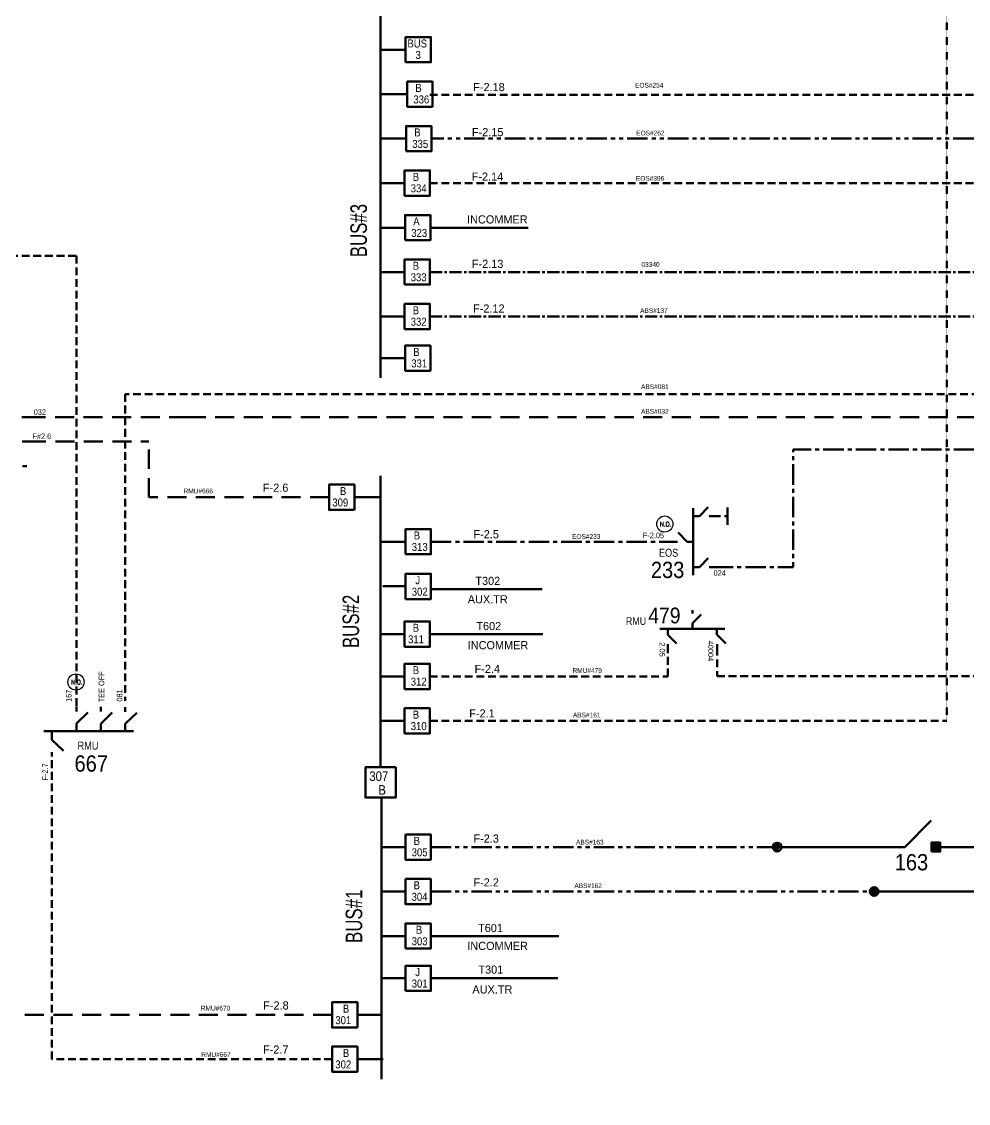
# Model space of a CAD drawing. Header units: metres. Extents: x 65984 to 144644, y -19036 to 23726.
# Drawn here: x 113260 to 113841, y 20845 to 21508 of the extents above; entities that cross this region are included whole.
import ezdxf
from ezdxf.enums import TextEntityAlignment as Align

# ---------------------------------------------------------------- set-up
doc = ezdxf.new("R2010")
doc.units = ezdxf.units.M
doc.header["$MEASUREMENT"] = 0
for name, pattern in [('( Center )', [2, 1.25, -0.25, 0.25, -0.25]), ('( Phantom )', [2.5, 1.25, -0.25, 0.25, -0.25, 0.25, -0.25]), ('DGN Style 2', [0.023128, 0, -0.023128]), ('HIDDEN2', [2381.25, 1587.5, -793.75])]:
    doc.linetypes.add(name, pattern=pattern)
doc.layers.get('0').update_dxf_attribs({"color": 95, "lineweight": 40})
for name, color, linetype, lineweight in [('ABS', 7, 'Continuous', 40), ('ABS NUMBER', 112, 'Continuous', 30), ('d_eos', 111, 'Continuous', 40), ('d_eos no', 121, 'Continuous', 40), ('d_switch', 95, 'Continuous', 40), ('d_ug cable', 95, 'Continuous', 40), ('d_ug main line', 95, 'Continuous', 40), ('FDR  1  16', 234, 'Continuous', 40), ('GRID STATION 01', 7, 'Continuous', 40), ('Level 37', 7, 'Continuous', 0), ('O H MAIN FEEDER', 4, 'Continuous', 100), ('SW N O', 114, 'Continuous', 30)]:
    doc.layers.add(name, color=color, linetype=linetype, lineweight=lineweight)
doc.styles.add('Style-Arial', font='arial.ttf')
doc.styles.add('Style-ENGINEERING', font='ENGINEERING.shx')
doc.styles.add('Style-msdefault', font='msdefault.shx')
doc.styles.add('Style-STANDARD', font='STANDARD.shx')

# ---------------------------------------------------------------- blocks, each defined once
blk = doc.blocks.new('ABS2_1_1')
at = {"color": 0, "linetype": 'ByBlock', "lineweight": -2, "ltscale": 500}
for q in [(-29900, 43500), (0, 0)]:
    blk.add_line((0, 13600), q, dxfattribs=at)
at = {"color": 0, "linetype": 'ByBlock', "lineweight": -2, "ltscale": 500, "flags": 128}
for points in [[(5000, 43600), (-5000, 43600), (-5000, 53600), (5000, 53600)], [(3791, 49653), (3791, 49653), (3791, 49653)]]:
    blk.add_lwpolyline(points, close=True, dxfattribs=at)
at = {"color": 0, "linetype": 'ByBlock', "lineweight": -2, "ltscale": 500}
for points in [[(5000, 43600), (-5000, 43600), (5000, 53600), (-5000, 53600)], [(3791, 49653), (3791, 49653), (3791, 49653)]]:
    blk.add_solid(points, dxfattribs=at)
blk = doc.blocks.new('*U892')
at = {"layer": 'SW N O', "color": 3}
blk.add_circle((0, 0), 16.8, dxfattribs=at)
at = {"layer": 'SW N O', "color": 3, "style": 'Style-STANDARD'}
blk.add_text('N.O.', height=9.6, dxfattribs=at).set_placement((1.7, -0.2), align=Align.MIDDLE_CENTER)

msp = doc.modelspace()

# ---------------------------------------------------------------- linework, layer by layer
at = {"layer": 'd_eos', "color": 7, "linetype": 'Continuous', "lineweight": 211, "ltscale": 0.638341}
for p, q in [((113260.33, 21265.62), (113263.15, 21265.62)), ((113260.47, 21250.62), (113263.3, 21250.62)), ((113260.57, 21235.62), (113263.4, 21235.62)), ((113293.72, 21085.15), (113293.72, 21087.97)), ((113293.72, 21077.7), (113300.72, 21084.5)), ((113308.72, 21085.05), (113308.72, 21087.87)), ((113308.72, 21077.6), (113315.72, 21084.4)), ((113323.72, 21084.9), (113323.72, 21087.73)), ((113323.72, 21077.46), (113330.72, 21084.25)), ((113293.72, 21073.05), (113293.72, 21077.7)), ((113308.72, 21072.95), (113308.72, 21077.6)), ((113323.72, 21072.81), (113323.72, 21077.46)), ((113328.72, 21073.05), (113273.72, 21073.05)), ((113278.72, 21072.32), (113278.72, 21067.67)), ((113278.72, 21067.67), (113285.72, 21060.88)), ((113278.72, 21060.23), (113278.72, 21057.4))]:
    msp.add_line(p, q, dxfattribs=at)
at = {"layer": 'd_eos', "color": 7, "linetype": 'Continuous', "lineweight": 211, "ltscale": 0.54966}
for p, q in [((113672.09, 21168.63), (113672.09, 21209.78)), ((113675.82, 21204.9), (113681.27, 21210.52)), ((113672.09, 21204.9), (113675.82, 21204.9)), ((113681.79, 21204.9), (113684.05, 21204.9)), ((113668.37, 21189.26), (113662.92, 21194.87)), ((113662.4, 21189.26), (113660.13, 21189.26)), ((113672.09, 21189.26), (113668.37, 21189.26)), ((113675.82, 21173.61), (113681.27, 21179.23)), ((113672.1, 21173.61), (113675.82, 21173.61)), ((113681.79, 21173.61), (113684.05, 21173.61))]:
    msp.add_line(p, q, dxfattribs=at)
at = {"layer": 'd_eos', "color": 7, "linetype": 'Continuous', "lineweight": 211, "ltscale": 0.393194}
for p, q in [((113671.53, 21145.12), (113671.53, 21147.31)), ((113671.53, 21139.36), (113676.96, 21144.62)), ((113651.59, 21135.75), (113691.37, 21135.76)), ((113656.41, 21135.75), (113656.41, 21132.15)), ((113671.53, 21135.75), (113671.53, 21139.36)), ((113686.65, 21135.75), (113686.65, 21132.15)), ((113656.41, 21132.15), (113661.83, 21126.88)), ((113686.66, 21132.15), (113692.08, 21126.88)), ((113656.41, 21126.38), (113656.41, 21124.19)), ((113686.66, 21126.38), (113686.66, 21124.19))]:
    msp.add_line(p, q, dxfattribs=at)
at = {"layer": 'd_ug cable', "color": 121, "linetype": 'Continuous', "lineweight": 158}
msp.add_line((113693.19, 21210.21), (113693.19, 21199.58), dxfattribs=at)
at = {"layer": 'd_ug cable', "color": 121, "linetype": 'HIDDEN2', "lineweight": 158, "ltscale": 0.003}
msp.add_line((113684.05, 21204.9), (113693.19, 21204.9), dxfattribs=at)
at = {"layer": 'd_ug cable', "color": 121, "linetype": '( Center )', "lineweight": 158, "ltscale": 10}
msp.add_line((113511.16, 21189.26), (113660.92, 21189.26), dxfattribs=at)
at = {"layer": 'd_ug cable', "color": 34, "linetype": 'HIDDEN2', "lineweight": 158, "ltscale": 0.003}
msp.add_lwpolyline([(113510.51, 21463.35), (113969.35, 21463.35), (113969.35, 21375.17), (114084.78, 21375.17), (114084.78, 21375.17), (115537.62, 21375.17), (115537.62, 21202.34), (117065.97, 21202.34), (117065.97, 20844.71), (117152.27, 20844.71)], dxfattribs=at)
at = {"layer": 'd_ug cable', "color": 3, "linetype": 'HIDDEN2', "lineweight": 140, "ltscale": 0.003}
msp.add_lwpolyline([(113510.51, 21409.23), (113867.77, 21409.23), (113867.77, 21422.54)], dxfattribs=at)
at = {"layer": 'd_ug cable', "color": 121, "linetype": '( Center )', "lineweight": 158, "ltscale": 10, "flags": 128}
msp.add_lwpolyline([(113684.05, 21173.61), (113733.43, 21173.61), (113733.43, 21245.81), (114065.13, 21245.81), (114065.13, 21391.99), (115555.7, 21391.99), (115555.7, 21219.98)], dxfattribs=at)
at = {"layer": 'd_ug cable', "color": 251, "linetype": 'HIDDEN2', "lineweight": 158, "ltscale": 0.003}
msp.add_lwpolyline([(113131.56, 21364.66), (113293.72, 21364.66), (113293.72, 21087.97)], dxfattribs=at)
at = {"layer": 'd_ug cable', "color": 121, "linetype": 'HIDDEN2', "lineweight": 158, "ltscale": 0.003}
msp.add_lwpolyline([(114033.38, 21279.85), (113323.72, 21279.85), (113323.72, 21091.61)], dxfattribs=at)
at = {"layer": 'd_ug cable', "color": 6, "linetype": 'HIDDEN2', "lineweight": 158, "ltscale": 0.003}
for points in [[(113686.66, 21124.19), (113686.66, 21106.66), (115454.58, 21106.66), (115454.58, 21144.13), (115454.58, 21144.13), (115454.58, 21144.13), (115718.5, 21144.13)], [(113510.51, 21106.63), (113656.41, 21106.63), (113656.41, 21124.19)]]:
    msp.add_lwpolyline(points, dxfattribs=at)
at = {"layer": 'd_ug cable', "color": 191, "linetype": 'HIDDEN2', "lineweight": 158, "ltscale": 0.003}
msp.add_lwpolyline([(113510.55, 21079.34), (113827.72, 21079.34)], dxfattribs=at)
at = {"layer": 'd_ug cable', "color": 9, "linetype": 'HIDDEN2', "lineweight": 158, "ltscale": 0.003}
msp.add_lwpolyline([(113450.55, 20871.81), (113278.72, 20871.81), (113278.72, 21057.4)], dxfattribs=at)
at = {"layer": 'd_ug main line', "color": 251, "linetype": '( Phantom )', "lineweight": 158, "ltscale": 10, "flags": 128}
msp.add_lwpolyline([(113857.02, 21498.56), (113857.02, 21436.49), (113511.47, 21436.49)], dxfattribs=at)
at = {"layer": 'd_ug main line', "color": 114, "linetype": 'HIDDEN2', "lineweight": 140, "ltscale": 0.00735}
msp.add_lwpolyline([(113450.55, 20898.97), (113343.83, 20898.97), (113343.83, 20898.97), (113207.03, 20898.97), (113207.03, 21481.24)], dxfattribs=at)
at = {"layer": 'd_ug main line', "color": 1, "linetype": 'HIDDEN2', "lineweight": 140, "ltscale": 0.00735}
for points in [[(113263.15, 21265.62), (113361.34, 21265.62), (113361.34, 21265.62), (114047.91, 21265.62)], [(113263.3, 21250.62), (113338.19, 21250.62)], [(113448.72, 21216.54), (113338.19, 21216.54), (113338.19, 21250.62)]]:
    msp.add_lwpolyline(points, dxfattribs=at)
at = {"layer": 'd_ug main line', "color": 4, "linetype": '( Phantom )', "lineweight": 158, "ltscale": 10, "flags": 128}
msp.add_lwpolyline([(113511.09, 21001.93), (113723.61, 21001.93)], dxfattribs=at)
at = {"layer": 'd_ug main line', "color": 5, "linetype": '( Phantom )', "lineweight": 158, "ltscale": 10, "flags": 128}
msp.add_lwpolyline([(113511.04, 20974.65), (113783.07, 20974.65)], dxfattribs=at)
at = {"layer": 'FDR  1  16', "color": 9, "linetype": '( Center )', "lineweight": 158, "ltscale": 6}
msp.add_line((113510.51, 21327.39), (113966.64, 21327.39), dxfattribs=at)
at = {"layer": 'FDR  1  16', "color": 134, "linetype": '( Center )', "lineweight": 158, "ltscale": 6, "flags": 128}
msp.add_lwpolyline([(113510.51, 21354.67), (113889.01, 21354.67), (113889.01, 21489.02)], dxfattribs=at)
at = {"layer": 'GRID STATION 01', "lineweight": 211, "ltscale": 0.379284}
for p, q in [((113480.27, 21289.67), (113480.27, 21518.02)), ((113479.79, 21491.06), (113495.68, 21491.06)), ((113480.61, 21381.88), (113495.36, 21381.88)), ((113480.61, 21301.83), (113495.36, 21301.83)), ((113480.27, 21050.86), (113480.27, 21229.72)), ((113480.1, 21216.54), (113464.21, 21216.54)), ((113481.77, 21161.98), (113495.68, 21161.98)), ((113480.27, 21132.59), (113495.02, 21132.59)), ((113480.79, 21032.27), (113480.8, 20859.51)), ((113480.87, 20947.37), (113495.63, 20947.37)), ((113480.89, 20921.41), (113495.65, 20921.41))]:
    msp.add_line(p, q, dxfattribs=at)
at = {"layer": 'GRID STATION 01', "color": 34, "lineweight": 211, "ltscale": 0.379284}
msp.add_line((113480.75, 21463.78), (113496.64, 21463.78), dxfattribs=at)
at = {"layer": 'GRID STATION 01', "color": 251, "lineweight": 211, "ltscale": 0.379284}
msp.add_line((113480.1, 21436.49), (113495.98, 21436.49), dxfattribs=at)
at = {"layer": 'GRID STATION 01', "color": 3, "lineweight": 211, "ltscale": 0.379284}
msp.add_line((113480.27, 21409.23), (113495.03, 21409.23), dxfattribs=at)
at = {"layer": 'GRID STATION 01', "color": 134, "lineweight": 211, "ltscale": 0.379284}
msp.add_line((113480.27, 21354.67), (113495.03, 21354.67), dxfattribs=at)
at = {"layer": 'GRID STATION 01', "color": 9, "lineweight": 211, "ltscale": 0.379284}
for p, q in [((113480.27, 21327.39), (113495.03, 21327.39)), ((113481.8, 20871.89), (113466.04, 20871.89))]:
    msp.add_line(p, q, dxfattribs=at)
at = {"layer": 'GRID STATION 01', "color": 121, "lineweight": 211, "ltscale": 0.379284}
msp.add_line((113480.27, 21189.26), (113495.68, 21189.26), dxfattribs=at)
at = {"layer": 'GRID STATION 01', "color": 6, "lineweight": 211, "ltscale": 0.379284}
msp.add_line((113480.27, 21106.63), (113495.02, 21106.63), dxfattribs=at)
at = {"layer": 'GRID STATION 01', "color": 191, "lineweight": 211, "ltscale": 0.379284}
msp.add_line((113480.3, 21079.34), (113495.06, 21079.34), dxfattribs=at)
at = {"layer": 'GRID STATION 01', "color": 4, "lineweight": 211, "ltscale": 0.379284}
msp.add_line((113480.85, 21001.93), (113495.6, 21001.93), dxfattribs=at)
at = {"layer": 'GRID STATION 01', "color": 5, "lineweight": 211, "ltscale": 0.379284}
msp.add_line((113480.8, 20974.65), (113495.55, 20974.65), dxfattribs=at)
at = {"layer": 'GRID STATION 01', "color": 114, "lineweight": 211, "ltscale": 0.379284}
msp.add_line((113480.8, 20898.97), (113466.04, 20898.97), dxfattribs=at)
at = {"layer": 'GRID STATION 01', "color": 1, "lineweight": 106, "ltscale": 0.379284, "flags": 128}
for points in [[(113495.68, 21483.32), (113495.68, 21498.8), (113511.17, 21498.8), (113511.17, 21483.32)], [(113495.36, 21374.14), (113495.36, 21389.62), (113510.85, 21389.62), (113510.85, 21374.14)], [(113495.36, 21294.08), (113495.36, 21309.57), (113510.85, 21309.57), (113510.85, 21294.08)], [(113464.21, 21208.79), (113464.21, 21224.28), (113448.72, 21224.28), (113448.72, 21208.79)], [(113495.68, 21154.07), (113495.68, 21169.55), (113511.16, 21169.55), (113511.16, 21154.07)], [(113495.02, 21124.85), (113495.02, 21140.34), (113510.51, 21140.34), (113510.51, 21124.85)], [(113495.63, 20939.63), (113495.63, 20955.11), (113511.12, 20955.11), (113511.12, 20939.63)], [(113495.65, 20913.67), (113495.65, 20929.15), (113511.14, 20929.15), (113511.14, 20913.67)]]:
    msp.add_lwpolyline(points, close=True, dxfattribs=at)
at = {"layer": 'GRID STATION 01', "color": 34, "lineweight": 106, "ltscale": 0.379284, "flags": 128}
msp.add_lwpolyline([(113496.64, 21456.03), (113496.64, 21471.52), (113512.12, 21471.52), (113512.12, 21456.03)], close=True, dxfattribs=at)
at = {"layer": 'GRID STATION 01', "color": 251, "lineweight": 106, "ltscale": 0.379284, "flags": 128}
msp.add_lwpolyline([(113495.98, 21428.75), (113495.98, 21444.24), (113511.47, 21444.24), (113511.47, 21428.75)], close=True, dxfattribs=at)
at = {"layer": 'GRID STATION 01', "color": 3, "lineweight": 106, "ltscale": 0.379284, "flags": 128}
msp.add_lwpolyline([(113495.03, 21401.49), (113495.03, 21416.98), (113510.51, 21416.98), (113510.51, 21401.49)], close=True, dxfattribs=at)
at = {"layer": 'GRID STATION 01', "color": 134, "lineweight": 106, "ltscale": 0.379284, "flags": 128}
msp.add_lwpolyline([(113495.03, 21346.93), (113495.03, 21362.42), (113510.51, 21362.42), (113510.51, 21346.93)], close=True, dxfattribs=at)
at = {"layer": 'GRID STATION 01', "color": 9, "lineweight": 106, "ltscale": 0.379284, "flags": 128}
for points in [[(113495.03, 21319.65), (113495.03, 21335.14), (113510.51, 21335.14), (113510.51, 21319.65)], [(113466.04, 20864.07), (113466.04, 20879.55), (113450.55, 20879.55), (113450.55, 20864.07)]]:
    msp.add_lwpolyline(points, close=True, dxfattribs=at)
at = {"layer": 'GRID STATION 01', "color": 121, "lineweight": 106, "ltscale": 0.379284, "flags": 128}
msp.add_lwpolyline([(113495.68, 21181.51), (113495.68, 21197), (113511.16, 21197), (113511.16, 21181.51)], close=True, dxfattribs=at)
at = {"layer": 'GRID STATION 01', "color": 6, "lineweight": 106, "ltscale": 0.379284, "flags": 128}
msp.add_lwpolyline([(113495.02, 21098.88), (113495.02, 21114.37), (113510.51, 21114.37), (113510.51, 21098.88)], close=True, dxfattribs=at)
at = {"layer": 'GRID STATION 01', "color": 191, "lineweight": 106, "ltscale": 0.379284, "flags": 128}
msp.add_lwpolyline([(113495.06, 21071.6), (113495.06, 21087.09), (113510.55, 21087.09), (113510.55, 21071.6)], close=True, dxfattribs=at)
at = {"layer": 'GRID STATION 01', "color": 1, "lineweight": 140, "ltscale": 0.379284, "flags": 128}
msp.add_lwpolyline([(113489.56, 21050.86), (113489.56, 21032.27), (113470.98, 21032.27), (113470.98, 21050.86)], close=True, dxfattribs=at)
at = {"layer": 'GRID STATION 01', "color": 4, "lineweight": 106, "ltscale": 0.379284, "flags": 128}
msp.add_lwpolyline([(113495.6, 21009.68), (113495.6, 20994.19), (113511.09, 20994.19), (113511.09, 21009.68)], close=True, dxfattribs=at)
at = {"layer": 'GRID STATION 01', "color": 5, "lineweight": 106, "ltscale": 0.379284, "flags": 128}
msp.add_lwpolyline([(113495.55, 20982.4), (113495.55, 20966.91), (113511.04, 20966.91), (113511.04, 20982.4)], close=True, dxfattribs=at)
at = {"layer": 'GRID STATION 01', "color": 114, "lineweight": 106, "ltscale": 0.379284, "flags": 128}
msp.add_lwpolyline([(113466.04, 20891.22), (113466.04, 20906.71), (113450.55, 20906.71), (113450.55, 20891.22)], close=True, dxfattribs=at)
at = {"layer": 'O H MAIN FEEDER', "lineweight": 211, "ltscale": 0.00735}
for p, q in [((113510.85, 21381.88), (113570.86, 21381.88)), ((113510.51, 21160.04), (113579.4, 21160.04)), ((113510.51, 21132.59), (113579.78, 21132.59)), ((113511.12, 20947.37), (113589.64, 20947.37)), ((113511.14, 20921.41), (113588.94, 20921.41))]:
    msp.add_line(p, q, dxfattribs=at)
at = {"layer": 'O H MAIN FEEDER', "color": 191, "linetype": 'DGN Style 2', "lineweight": 211, "flags": 128}
msp.add_lwpolyline([(113827.72, 21079.34), (113827.72, 21910.55)], dxfattribs=at)
at = {"layer": 'O H MAIN FEEDER', "color": 4, "lineweight": 211, "ltscale": 10, "flags": 128}
for points in [[(113723.61, 21001.93), (113795.23, 21001.93)], [(113823.39, 21001.93), (113909.64, 21001.93)]]:
    msp.add_lwpolyline(points, dxfattribs=at)
at = {"layer": 'O H MAIN FEEDER', "color": 5, "lineweight": 211, "ltscale": 10, "flags": 128}
msp.add_lwpolyline([(113783.07, 20974.65), (113856.76, 20974.65)], dxfattribs=at)
at = {"layer": 'O H MAIN FEEDER', "lineweight": 211, "ltscale": 0.498271}
for centre in [(113723.61, 21001.93), (113783.07, 20974.65)]:
    msp.add_circle(centre, 2.67, dxfattribs=at)
at = {"layer": 'O H MAIN FEEDER', "color": 4, "lineweight": 211, "ltscale": 0.498271}
msp.add_circle((113723.4, 21001.93), 1.34, dxfattribs=at)
at = {"layer": 'O H MAIN FEEDER', "color": 5, "lineweight": 211, "ltscale": 0.498271}
msp.add_circle((113783.1, 20974.65), 1.34, dxfattribs=at)

# ---------------------------------------------------------------- block references
at = {"layer": 'ABS', "color": 7, "linetype": 'Continuous', "lineweight": 211, "ltscale": 0.812883, "xscale": 0.0005446322480400587, "yscale": 0.0005446322480400587, "zscale": 0.000360672857092237, "rotation": 269.9999999999997}
msp.add_blockref('ABS2_1_1', (113794.39, 21001.93), dxfattribs=at)
at = {"layer": 'SW N O', "color": 3, "xscale": 0.2950694635422144, "yscale": 0.2950694635422144, "zscale": 0.2950694635422144}
for p in [(113654.62, 21200.07), (113293.47, 21103.17)]:
    msp.add_blockref('*U892', p, dxfattribs=at)

# ---------------------------------------------------------------- texts
at = {"layer": 'ABS NUMBER', "color": 7, "lineweight": 140, "style": 'Style-Arial', "width": 0.88}
msp.add_text('163', height=10, dxfattribs=at).set_placement((113795.66, 20997.64), align=Align.TOP_LEFT)
at = {"layer": 'd_eos no', "color": 7, "linetype": 'Continuous', "lineweight": 140, "style": 'Style-Arial', "width": 0.88}
for s, height, p in [('233', 10, (113646.09, 21176.96)), ('479', 9.667, (113644.46, 21148.83))]:
    msp.add_text(s, height=height, dxfattribs=at).set_placement(p, align=Align.TOP_LEFT)
at = {"layer": 'd_switch', "color": 2, "linetype": 'Continuous', "lineweight": 30, "style": 'Style-msdefault', "width": 0.857143}
for s, p in [('EOS#254', (113636.4, 21470.72)), ('EOS#262', (113637.11, 21441.41)), ('EOS#396', (113636.93, 21413.58)), ('03340', (113640.33, 21360.77)), ('ABS#137', (113639.5, 21332.46)), ('ABS#081', (113640.07, 21285.8)), ('ABS#032', (113640.07, 21270.68)), ('RMU#666', (113359.46, 21221.84)), ('EOS#233', (113597.78, 21193.89)), ('RMU#479', (113598.02, 21111.7)), ('ABS#161', (113598.28, 21084.41)), ('ABS#163', (113600.21, 21006.41)), ('ABS#162', (113599.16, 20979.72)), ('RMU#667', (113370.32, 20876.11))]:
    msp.add_text(s, height=2.92, dxfattribs=at).set_placement(p, align=Align.TOP_LEFT)
at = {"layer": 'd_switch', "color": 1, "linetype": 'Continuous', "lineweight": 30, "style": 'Style-ENGINEERING', "width": 0.857143}
for s, p in [('032', (113275.04, 21270.49)), ('F#2.6', (113278.24, 21255.61))]:
    msp.add_text(s, height=3.43, dxfattribs=at).set_placement(p, align=Align.TOP_RIGHT)
at = {"layer": 'd_switch', "color": 121, "linetype": 'Continuous', "lineweight": 30, "style": 'Style-ENGINEERING', "width": 0.857143}
for s, p in [('F-2.05', (113641.17, 21194.83)), ('024', (113684.55, 21171.76))]:
    msp.add_text(s, height=3.43, dxfattribs=at).set_placement(p, align=Align.TOP_LEFT)
for s, p in [('40004', (113684.4, 21128.58)), ('2.05', (113654.71, 21127.53))]:
    msp.add_text(s, height=3.316, rotation=270, dxfattribs=at).set_placement(p, align=Align.TOP_LEFT)
at = {"layer": 'd_switch', "color": 114, "linetype": 'Continuous', "lineweight": 30, "style": 'Style-msdefault', "width": 0.857143}
msp.add_text('RMU#670', height=2.92, dxfattribs=at).set_placement((113370.04, 20904.56), align=Align.TOP_LEFT)
at = {"layer": 'GRID STATION 01', "linetype": 'Continuous', "lineweight": 40, "style": 'Style-msdefault', "width": 0.888889}
for s, height, p in [('BUS', 4.911, (113508.79, 21497.33)), ('3', 4.91, (113504.98, 21490.29))]:
    msp.add_text(s, height=height, rotation=359.99932, dxfattribs=at).set_placement(p, align=Align.TOP_RIGHT)
at = {"layer": 'GRID STATION 01', "color": 34, "linetype": 'Continuous', "lineweight": 40, "style": 'Style-msdefault', "width": 0.888889}
for s, height, p in [('B', 4.91, (113505.52, 21470.05)), ('336', 4.911, (113510.13, 21463.01))]:
    msp.add_text(s, height=height, rotation=359.99932, dxfattribs=at).set_placement(p, align=Align.TOP_RIGHT)
at = {"layer": 'GRID STATION 01', "linetype": 'Continuous', "lineweight": 40, "style": 'Style-msdefault'}
msp.add_text('F-2.18', height=5, rotation=359.99932, dxfattribs=at).set_placement((113556.46, 21470.63), align=Align.TOP_RIGHT)
at = {"layer": 'GRID STATION 01', "color": 251, "linetype": 'Continuous', "lineweight": 40, "style": 'Style-msdefault', "width": 0.888889}
for s, height, p in [('B', 4.91, (113504.87, 21442.77)), ('335', 4.911, (113509.48, 21435.73))]:
    msp.add_text(s, height=height, rotation=359.99932, dxfattribs=at).set_placement(p, align=Align.TOP_RIGHT)
at = {"layer": 'GRID STATION 01', "color": 251, "linetype": 'Continuous', "lineweight": 40, "style": 'Style-msdefault'}
msp.add_text('F-2.15', height=5, rotation=359.99932, dxfattribs=at).set_placement((113555.65, 21443), align=Align.TOP_RIGHT)
at = {"layer": 'GRID STATION 01', "color": 3, "linetype": 'Continuous', "lineweight": 40, "style": 'Style-msdefault', "width": 0.888889}
for s, height, p in [('B', 4.91, (113503.91, 21415.51)), ('334', 4.911, (113508.52, 21408.47))]:
    msp.add_text(s, height=height, rotation=359.99932, dxfattribs=at).set_placement(p, align=Align.TOP_RIGHT)
at = {"layer": 'GRID STATION 01', "color": 3, "linetype": 'Continuous', "lineweight": 40, "style": 'Style-msdefault'}
msp.add_text('F-2.14', height=5, rotation=359.99932, dxfattribs=at).set_placement((113555.53, 21415.69), align=Align.TOP_RIGHT)
at = {"layer": 'GRID STATION 01', "linetype": 'Continuous', "lineweight": 40, "style": 'Style-Arial', "width": 0.727273}
for s, p in [('BUS#3', (113466.84, 21380.09)), ('BUS#2', (113462.06, 21140.36)), ('BUS#1', (113463.98, 20959.47))]:
    msp.add_text(s, height=10.143, rotation=90, dxfattribs=at).set_placement(p, align=Align.MIDDLE_CENTER)
at = {"layer": 'GRID STATION 01', "linetype": 'Continuous', "lineweight": 40, "style": 'Style-msdefault', "width": 0.888889}
for s, height, p in [('A', 4.91, (113504.24, 21388.15)), ('323', 4.911, (113508.86, 21381.11)), ('B', 4.91, (113504.24, 21308.1)), ('331', 4.911, (113508.86, 21301.06)), ('J', 4.91, (113504.56, 21168.08)), ('302', 4.911, (113509.17, 21161.04)), ('B', 4.91, (113503.91, 21138.87)), ('311', 4.911, (113506.9, 21131.83)), ('B', 4.91, (113505.81, 20953.64)), ('303', 4.911, (113509.12, 20946.6)), ('J', 4.91, (113504.53, 20927.68)), ('301', 4.911, (113509.14, 20920.64))]:
    msp.add_text(s, height=height, dxfattribs=at).set_placement(p, align=Align.TOP_RIGHT)
at = {"layer": 'GRID STATION 01', "linetype": 'Continuous', "lineweight": 40, "style": 'Style-msdefault'}
for s, p in [('INCOMMER', (113533.35, 21389.45)), ('T302', (113538.42, 21167.73)), ('AUX.TR', (113533.78, 21156.43)), ('T602', (113539.04, 21140)), ('INCOMMER', (113533.75, 21128.27)), ('T601', (113540.09, 20954.79)), ('INCOMMER', (113533.5, 20943.8)), ('T301', (113540.29, 20929.26)), ('AUX.TR', (113536.62, 20917.08))]:
    msp.add_text(s, height=5, dxfattribs=at).set_placement(p, align=Align.TOP_LEFT)
at = {"layer": 'GRID STATION 01', "color": 134, "linetype": 'Continuous', "lineweight": 40, "style": 'Style-msdefault', "width": 0.888889}
for s, height, p in [('B', 4.91, (113503.91, 21360.94)), ('333', 4.911, (113508.52, 21353.91))]:
    msp.add_text(s, height=height, rotation=359.99932, dxfattribs=at).set_placement(p, align=Align.TOP_RIGHT)
at = {"layer": 'GRID STATION 01', "color": 134, "linetype": 'Continuous', "lineweight": 40, "style": 'Style-msdefault'}
msp.add_text('F-2.13', height=5, rotation=359.99932, dxfattribs=at).set_placement((113555.62, 21362.18), align=Align.TOP_RIGHT)
at = {"layer": 'GRID STATION 01', "color": 9, "linetype": 'Continuous', "lineweight": 40, "style": 'Style-msdefault', "width": 0.888889}
for s, height, p in [('B', 4.91, (113503.91, 21333.66)), ('332', 4.911, (113508.52, 21326.63))]:
    msp.add_text(s, height=height, rotation=359.99932, dxfattribs=at).set_placement(p, align=Align.TOP_RIGHT)
at = {"layer": 'GRID STATION 01', "color": 9, "linetype": 'Continuous', "lineweight": 40, "style": 'Style-msdefault'}
msp.add_text('F-2.12', height=5, rotation=359.99932, dxfattribs=at).set_placement((113556.35, 21334.8), align=Align.TOP_RIGHT)
at = {"layer": 'GRID STATION 01', "color": 1, "linetype": 'Continuous', "lineweight": 40, "style": 'Style-msdefault'}
msp.add_text('F-2.6', height=5, rotation=0.00066, dxfattribs=at).set_placement((113408.12, 21224.85), align=Align.TOP_LEFT)
at = {"layer": 'GRID STATION 01', "linetype": 'Continuous', "lineweight": 40, "style": 'Style-msdefault', "width": 0.888889}
for s, height, p in [('B', 4.91, (113455.33, 21222.81)), ('309', 4.911, (113450.71, 21215.77))]:
    msp.add_text(s, height=height, rotation=0.00066, dxfattribs=at).set_placement(p, align=Align.TOP_LEFT)
at = {"layer": 'GRID STATION 01', "color": 121, "linetype": 'Continuous', "lineweight": 40, "style": 'Style-msdefault', "width": 0.888889}
for s, height, p in [('B', 4.91, (113504.56, 21195.53)), ('313', 4.911, (113509.17, 21188.49))]:
    msp.add_text(s, height=height, rotation=359.99934, dxfattribs=at).set_placement(p, align=Align.TOP_RIGHT)
at = {"layer": 'GRID STATION 01', "color": 121, "linetype": 'Continuous', "lineweight": 40, "style": 'Style-msdefault'}
msp.add_text('F-2.5', height=5, dxfattribs=at).set_placement((113552.87, 21196.33), align=Align.TOP_RIGHT)
at = {"layer": 'GRID STATION 01', "color": 6, "linetype": 'Continuous', "lineweight": 40, "style": 'Style-msdefault', "width": 0.888889}
for s, height, p in [('B', 4.91, (113503.91, 21112.9)), ('312', 4.911, (113508.52, 21105.86))]:
    msp.add_text(s, height=height, dxfattribs=at).set_placement(p, align=Align.TOP_RIGHT)
at = {"layer": 'GRID STATION 01', "color": 6, "linetype": 'Continuous', "lineweight": 40, "style": 'Style-msdefault'}
msp.add_text('F-2.4', height=5, dxfattribs=at).set_placement((113553.57, 21113.7), align=Align.TOP_RIGHT)
at = {"layer": 'GRID STATION 01', "color": 191, "linetype": 'Continuous', "lineweight": 40, "style": 'Style-msdefault', "width": 0.888889}
for s, height, p in [('B', 4.91, (113503.94, 21085.62)), ('310', 4.911, (113508.55, 21078.58))]:
    msp.add_text(s, height=height, dxfattribs=at).set_placement(p, align=Align.TOP_RIGHT)
at = {"layer": 'GRID STATION 01', "color": 191, "linetype": 'Continuous', "lineweight": 40, "style": 'Style-msdefault'}
msp.add_text('F-2.1', height=5, dxfattribs=at).set_placement((113550.3, 21086.42), align=Align.TOP_RIGHT)
at = {"layer": 'GRID STATION 01', "linetype": 'Continuous', "lineweight": 40, "style": 'Style-msdefault', "width": 0.888889}
for s, height, p in [('307', 5.893, (113473.37, 21042.48)), ('B', 5.89, (113478.9, 21034.04))]:
    msp.add_text(s, height=height, dxfattribs=at).set_placement(p)
at = {"layer": 'GRID STATION 01', "color": 4, "linetype": 'Continuous', "lineweight": 40, "style": 'Style-msdefault'}
msp.add_text('F-2.3', height=5, dxfattribs=at).set_placement((113552.86, 21009.66), align=Align.TOP_RIGHT)
at = {"layer": 'GRID STATION 01', "color": 4, "linetype": 'Continuous', "lineweight": 40, "style": 'Style-msdefault', "width": 0.888889}
for s, height, p in [('B', 4.91, (113504.49, 21008.2)), ('305', 4.911, (113509.1, 21001.17))]:
    msp.add_text(s, height=height, dxfattribs=at).set_placement(p, align=Align.TOP_RIGHT)
at = {"layer": 'GRID STATION 01', "color": 5, "linetype": 'Continuous', "lineweight": 40, "style": 'Style-msdefault'}
msp.add_text('F-2.2', height=5, dxfattribs=at).set_placement((113552.86, 20982.75), align=Align.TOP_RIGHT)
at = {"layer": 'GRID STATION 01', "color": 5, "linetype": 'Continuous', "lineweight": 40, "style": 'Style-msdefault', "width": 0.888889}
for s, height, p in [('B', 4.91, (113504.43, 20980.92)), ('304', 4.911, (113509.05, 20973.88))]:
    msp.add_text(s, height=height, rotation=359.99934, dxfattribs=at).set_placement(p, align=Align.TOP_RIGHT)
at = {"layer": 'GRID STATION 01', "color": 114, "linetype": 'Continuous', "lineweight": 40, "style": 'Style-msdefault'}
msp.add_text('F-2.8', height=5, dxfattribs=at).set_placement((113408.32, 20902.28))
at = {"layer": 'GRID STATION 01', "color": 114, "linetype": 'Continuous', "lineweight": 40, "style": 'Style-msdefault', "width": 0.888889}
for s, height, p in [('B', 4.91, (113457.16, 20905.24)), ('301', 4.911, (113452.54, 20898.2))]:
    msp.add_text(s, height=height, dxfattribs=at).set_placement(p, align=Align.TOP_LEFT)
at = {"layer": 'GRID STATION 01', "color": 9, "linetype": 'Continuous', "lineweight": 40, "style": 'Style-msdefault'}
msp.add_text('F-2.7', height=5, dxfattribs=at).set_placement((113408.19, 20875.21))
at = {"layer": 'GRID STATION 01', "color": 9, "linetype": 'Continuous', "lineweight": 40, "style": 'Style-msdefault', "width": 0.888889}
for s, height, p in [('B', 4.91, (113457.16, 20878.08)), ('302', 4.911, (113452.54, 20871.04))]:
    msp.add_text(s, height=height, dxfattribs=at).set_placement(p, align=Align.TOP_LEFT)
at = {"layer": 'Level 37', "color": 7, "linetype": 'Continuous', "lineweight": 100, "style": 'Style-msdefault', "width": 0.86}
for s, height, p in [('EOS', 4.9, (113662.91, 21184.91)), ('RMU', 4.737, (113643.19, 21142.95)), ('RMU', 4.9, (113307.25, 21066.62))]:
    msp.add_text(s, height=height, rotation=0.00037, dxfattribs=at).set_placement(p, align=Align.TOP_RIGHT)
at = {"layer": 'Level 37', "color": 7, "linetype": 'Continuous', "lineweight": 53, "style": 'Style-ENGINEERING', "width": 0.857143}
for s, p in [('TEE OFF', (113307.39, 21090.76)), ('167', (113287.31, 21090.96)), ('F-2.7', (113272.83, 21042.79))]:
    msp.add_text(s, height=3.43, rotation=90, dxfattribs=at).set_placement(p, align=Align.TOP_LEFT)
msp.add_text('081', height=3.43, rotation=90, dxfattribs=at).set_placement((113318.48, 21098.66), align=Align.TOP_RIGHT)
at = {"layer": 'Level 37', "color": 7, "linetype": 'Continuous', "lineweight": 120, "style": 'Style-Arial', "width": 0.88}
msp.add_text('667', height=10, dxfattribs=at).set_placement((113292.58, 21058.18), align=Align.TOP_LEFT)

doc.saveas('drawing.dxf')
